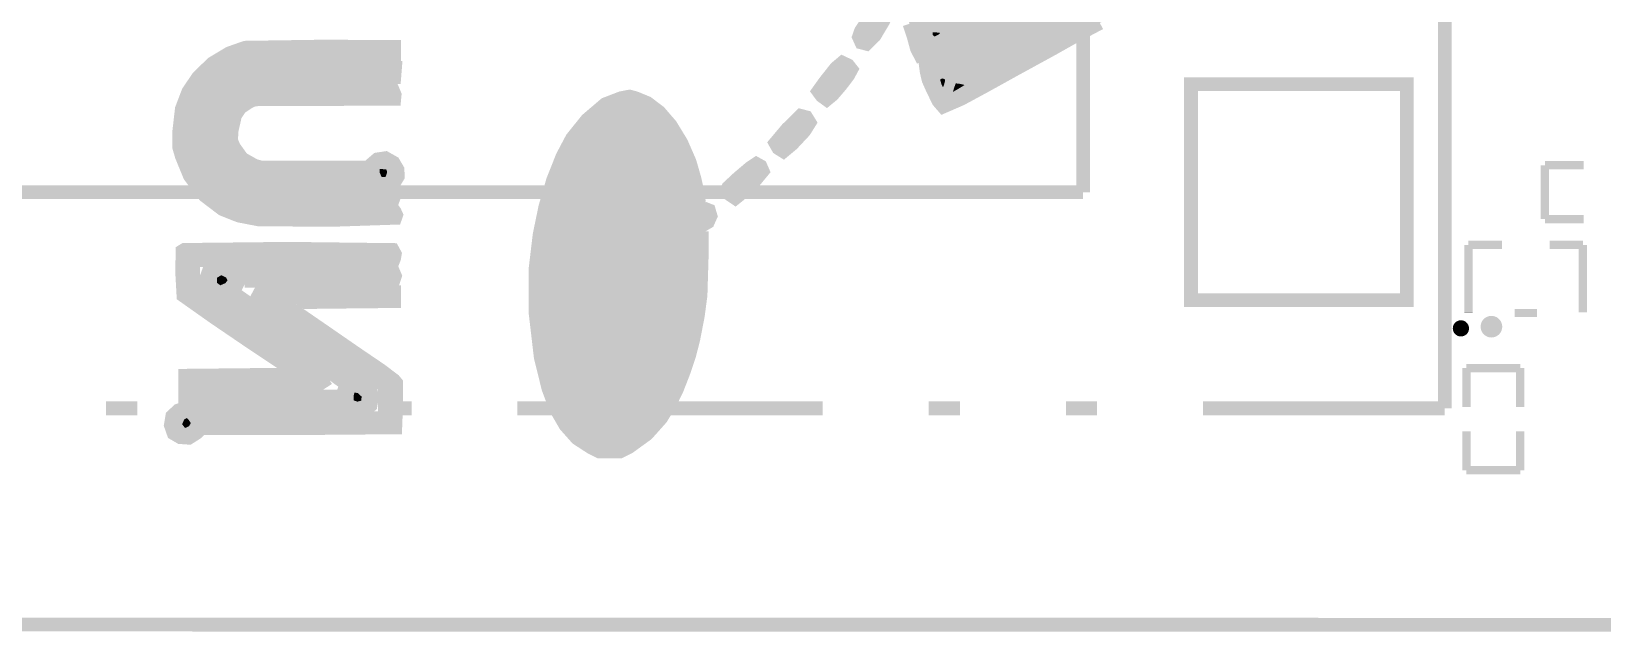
# Model space of a CAD drawing. Header units: millimetres. Extents: x -1.2 to 77.7, y -16.1 to 16.1.
# Drawn here: x 32.02 to 61.11, y -16.13 to -5.03 of the extents above; entities that cross this region are included whole.
import ezdxf

# ---------------------------------------------------------------- set-up
doc = ezdxf.new("R2010")
doc.units = ezdxf.units.MM
doc.header["$MEASUREMENT"] = 0
for name, color, linetype, true_color in [('Board-Outline-Layer', 7, 'Continuous', 0xff00ff), ('Bottom-Silkscreen-Layer', 7, 'Continuous', 0x66cc33), ('Document-Layer', 7, 'Continuous', 0xffffff), ('Top-Silkscreen-Layer', 7, 'Continuous', 0xffcc00)]:
    doc.layers.add(name, color=color, linetype=linetype, true_color=true_color)

msp = doc.modelspace()

# ---------------------------------------------------------------- hatches: boundary and pattern name
at = {"layer": 'Bottom-Silkscreen-Layer'}
for points in [[(60.563, 1.868), (60.484, 1.87), (60.373, 1.906), (60.064, 1.995), (59.779, 2.079), (59.733, 2.094), (59.752, 1.994), (59.869, 1.519), (60.012, 0.963), (60.032, 0.735), (59.977, 0.689), (59.843, 0.754), (59.504, 0.945), (58.999, 1.234), (58.501, 1.533), (58.172, 1.719), (57.995, 1.827), (57.918, 1.941), (57.869, 2.133), (57.656, 2.689), (57.467, 3.175), (57.427, 3.239), (57.304, 3.128), (56.953, 2.728), (56.611, 2.311), (56.513, 2.183), (56.486, 2.015), (56.437, 1.718), (56.367, 1.215), (56.285, 0.583), (56.17, -0.282), (56.062, -1.195), (56.014, -1.628), (55.965, -1.876), (55.939, -1.996), (55.986, -2.043), (56.048, -2.239), (56.086, -2.681), (56.109, -3.061), (56.11, -3.15), (56.057, -3.17), (55.816, -3.261), (55.388, -3.407), (55.147, -3.482), (54.953, -3.334), (54.693, -3.133), (54.628, -3.08), (54.506, -3.129), (54.078, -3.281), (53.702, -3.405), (53.303, -3.513), (52.813, -3.638), (52.608, -3.735), (52.563, -3.808), (52.401, -4.159), (52.203, -4.577), (52.12, -4.701), (51.811, -4.87), (51.309, -5.135), (50.936, -5.345), (50.678, -5.486), (50.202, -5.746), (49.697, -6.026), (49.244, -6.271), (48.91, -6.416), (48.822, -6.314), (48.711, -6.085), (48.638, -5.921), (48.604, -5.778), (48.588, -5.659), (48.709, -5.509), (48.808, -5.353), (48.652, -5.405), (48.486, -5.465), (48.422, -5.342), (48.357, -5.102), (48.284, -4.884), (48.241, -4.713), (48.311, -4.541), (48.382, -4.427), (48.604, -4.08), (48.904, -3.66), (49.157, -3.46), (49.451, -3.279), (49.932, -2.983), (50.46, -2.641), (50.624, -2.528), (50.698, -2.271), (50.918, -1.487), (51.097, -0.867), (51.13, -0.774), (51.371, -0.618), (51.952, -0.247), (52.469, 0.08), (52.818, 0.301), (52.99, 0.41), (52.979, 0.485), (52.932, 0.689), (52.844, 1.005), (52.713, 1.507), (52.633, 1.883), (52.75, 2.251), (52.916, 2.667), (52.958, 2.783), (52.838, 2.762), (52.726, 2.733), (52.685, 2.653), (52.645, 2.572), (52.205, 2.354), (51.727, 2.158), (51.595, 2.446), (51.48, 2.787), (51.518, 3.243), (51.589, 3.698), (51.641, 3.807), (51.811, 3.888), (51.94, 3.933), (51.937, 3.978), (51.861, 4.268), (51.788, 4.567), (51.788, 4.621), (52.122, 4.84), (52.545, 5.124), (52.633, 5.188), (52.968, 5.244), (53.444, 5.323), (53.683, 5.36), (53.839, 5.36), (54.077, 5.066), (54.301, 4.748), (54.345, 4.709), (54.423, 4.734), (54.888, 4.887), (55.405, 5.062), (55.534, 5.108), (55.529, 5.267), (55.486, 5.621), (55.45, 5.815), (55.545, 5.925), (55.74, 6.164), (55.935, 6.32), (56.286, 6.41), (56.642, 6.485), (56.741, 6.496), (56.85, 6.421), (57.257, 6.122), (57.677, 5.82), (57.835, 5.689), (57.972, 5.229), (58.074, 4.822), (58.237, 4.732), (58.778, 4.444), (59.171, 4.245), (59.333, 4.179), (59.562, 4.082), (59.687, 4.014), (59.768, 3.895), (60.014, 3.452), (60.22, 3.085), (60.305, 2.93), (60.479, 2.642), (60.568, 2.502), (60.584, 2.192), (60.6, 1.882)], [(47.799, -4.833), (47.635, -5.108), (47.487, -5.254), (47.394, -5.23), (47.348, -5.128), (47.386, -5.019), (47.529, -4.805), (47.674, -4.602), (47.748, -4.594), (47.824, -4.641), (47.864, -4.691)], [(50.932, -4.833), (49.981, -4.939), (49.455, -5.019), (49.485, -5.248), (49.587, -5.635), (49.655, -5.816), (49.845, -5.731), (50.414, -5.419), (51.071, -5.054), (51.441, -4.857), (51.552, -4.798), (51.466, -4.791)], [(48.781, -5.044), (48.711, -5.044), (48.711, -5.09), (48.752, -5.121), (48.822, -5.084), (48.852, -5.053)], [(38.757, -8.474), (37.589, -8.513), (36.227, -8.504), (35.863, -8.434), (35.558, -8.313), (35.229, -8.063), (34.954, -7.699), (34.805, -7.337), (34.753, -7.161), (34.753, -6.904), (34.804, -6.46), (34.925, -6.143), (35.11, -5.87), (35.374, -5.616), (35.686, -5.43), (35.98, -5.327), (37.425, -5.306), (38.74, -5.313), (38.74, -5.395), (38.74, -5.477), (37.401, -5.49), (35.98, -5.529), (35.827, -5.577), (35.65, -5.652), (35.358, -5.895), (35.108, -6.214), (35.004, -6.459), (34.952, -6.822), (34.979, -7.226), (35.105, -7.566), (35.346, -7.9), (35.613, -8.121), (35.883, -8.247), (36.039, -8.308), (37.378, -8.314), (38.716, -8.321), (38.746, -8.36), (38.775, -8.423)], [(49.099, -5.304), (48.958, -5.49), (48.828, -5.664), (48.868, -5.693), (48.96, -5.722), (49.024, -5.681), (49.06, -5.535), (49.095, -5.383), (49.107, -5.315)], [(49.383, -5.535), (49.304, -5.289), (49.288, -5.36), (49.23, -5.598), (49.188, -5.765), (49.289, -5.791), (49.426, -5.816), (49.462, -5.798)], [(38.72, -8.123), (37.398, -8.127), (36.109, -8.119), (35.975, -8.071), (35.708, -7.943), (35.459, -7.727), (35.276, -7.456), (35.171, -7.179), (35.135, -6.889), (35.169, -6.603), (35.266, -6.334), (35.497, -6.037), (35.818, -5.798), (36.146, -5.706), (37.537, -5.694), (38.754, -5.7), (38.747, -5.787), (38.74, -5.874), (37.389, -5.886), (36.039, -5.898), (35.884, -5.973), (35.618, -6.167), (35.441, -6.431), (35.346, -6.742), (35.316, -6.908), (35.344, -7.07), (35.44, -7.372), (35.631, -7.637), (35.847, -7.809), (36.036, -7.891), (36.133, -7.927), (37.413, -7.937), (38.722, -7.957), (38.752, -8.039)], [(47.147, -5.839), (47.014, -6.014), (46.858, -6.196), (46.751, -6.284), (46.66, -6.218), (46.597, -6.133), (46.722, -5.959), (46.923, -5.705), (47.042, -5.605), (47.146, -5.654), (47.206, -5.73)], [(38.803, -7.714), (38.729, -7.838), (38.57, -7.914), (38.402, -7.888), (38.301, -7.792), (38.274, -7.735), (37.236, -7.735), (36.119, -7.709), (35.968, -7.652), (35.818, -7.543), (35.651, -7.333), (35.534, -7.056), (35.503, -6.911), (35.53, -6.763), (35.609, -6.518), (35.768, -6.314), (36.003, -6.146), (36.133, -6.085), (37.394, -6.078), (38.705, -6.097), (38.747, -6.198), (38.74, -6.272), (37.444, -6.277), (36.147, -6.282), (36.043, -6.331), (35.891, -6.431), (35.791, -6.576), (35.727, -6.858), (35.716, -7.047), (35.769, -7.168), (35.92, -7.38), (36.15, -7.51), (36.281, -7.547), (37.279, -7.547), (38.276, -7.547), (38.315, -7.489), (38.426, -7.394), (38.577, -7.371), (38.724, -7.454), (38.802, -7.587)], [(48.936, -5.909), (48.889, -5.895), (48.852, -5.92), (48.879, -6.01), (48.906, -6.061), (48.924, -6.014), (48.944, -5.939)], [(49.142, -5.987), (49.111, -6.07), (49.09, -6.143), (49.141, -6.116), (49.249, -6.053), (49.305, -6.017), (49.228, -5.997)], [(44.549, -8.553), (44.467, -8.6), (44.436, -8.6), (44.436, -9.175), (44.414, -9.906), (44.364, -10.285), (44.278, -10.729), (44.202, -11.022), (44.111, -11.297), (43.974, -11.648), (43.84, -11.923), (43.683, -12.18), (43.422, -12.473), (43.084, -12.718), (42.921, -12.798), (42.733, -12.799), (42.545, -12.8), (42.391, -12.725), (42.126, -12.553), (41.912, -12.312), (41.739, -12.014), (41.595, -11.628), (41.453, -11.053), (41.357, -10.234), (41.358, -9.407), (41.432, -8.787), (41.537, -8.279), (41.679, -7.788), (41.856, -7.342), (42.035, -7.004), (42.313, -6.66), (42.649, -6.374), (42.946, -6.26), (43.099, -6.231), (43.209, -6.261), (43.425, -6.35), (43.646, -6.516), (43.86, -6.764), (44.057, -7.088), (44.211, -7.439), (44.303, -7.758), (44.364, -8.034), (44.389, -8.227), (44.389, -8.296), (44.463, -8.296), (44.568, -8.337), (44.599, -8.441)], [(44.205, -8.863), (44.186, -8.834), (44.142, -8.866), (44.098, -8.899), (44.126, -9.083), (44.154, -9.497), (44.13, -9.836), (44.081, -10.063), (44.009, -10.342), (43.856, -10.751), (43.672, -11.168), (43.5, -11.472), (43.291, -11.716), (43.077, -11.874), (42.88, -11.937), (42.639, -11.898), (42.356, -11.702), (42.15, -11.445), (42.004, -11.111), (41.866, -10.629), (41.782, -10.068), (41.754, -9.768), (41.781, -9.483), (41.866, -8.902), (41.991, -8.376), (42.086, -8.074), (42.175, -7.875), (42.323, -7.618), (42.527, -7.38), (42.747, -7.218), (43.006, -7.155), (43.245, -7.171), (43.436, -7.28), (43.642, -7.507), (43.803, -7.805), (43.938, -8.214), (44.025, -8.537), (44.038, -8.603), (44.09, -8.587), (44.171, -8.545), (44.199, -8.518), (44.167, -8.319), (44.108, -8.006), (44.013, -7.683), (43.862, -7.3), (43.688, -6.991), (43.5, -6.77), (43.327, -6.642), (43.073, -6.601), (42.897, -6.601), (42.774, -6.665), (42.514, -6.863), (42.283, -7.138), (42.104, -7.454), (41.945, -7.816), (41.825, -8.156), (41.734, -8.534), (41.652, -9.092), (41.617, -9.908), (41.651, -10.66), (41.722, -11.115), (41.809, -11.455), (41.955, -11.803), (42.181, -12.151), (42.448, -12.387), (42.587, -12.472), (42.73, -12.472), (42.991, -12.415), (43.285, -12.182), (43.568, -11.829), (43.77, -11.455), (43.914, -11.115), (44.009, -10.811), (44.071, -10.566), (44.109, -10.355), (44.158, -10.039), (44.199, -9.407), (44.219, -8.928)], [(46.334, -6.869), (46.109, -7.109), (45.948, -7.243), (45.854, -7.184), (45.802, -7.092), (46.019, -6.834), (46.269, -6.588), (46.371, -6.614), (46.432, -6.713)], [(43.62, -7.913), (43.453, -7.681), (43.25, -7.521), (43.055, -7.478), (42.867, -7.513), (42.712, -7.613), (42.541, -7.814), (42.366, -8.106), (42.241, -8.415), (42.149, -8.733), (42.076, -9.134), (42.04, -9.747), (42.075, -10.349), (42.157, -10.741), (42.289, -11.068), (42.468, -11.365), (42.652, -11.558), (42.833, -11.619), (43.028, -11.551), (43.217, -11.393), (43.388, -11.174), (43.473, -11.018), (43.229, -11.003), (42.87, -10.988), (42.679, -10.901), (42.521, -10.722), (42.384, -10.437), (42.302, -10.156), (42.261, -9.829), (42.273, -9.366), (42.361, -8.874), (42.49, -8.504), (42.658, -8.273), (42.827, -8.137), (42.897, -8.1), (43.226, -8.099), (43.634, -8.117), (43.712, -8.137), (43.695, -8.082)], [(45.337, -7.883), (45.057, -8.109), (44.951, -8.037), (44.9, -7.965), (44.929, -7.911), (45.114, -7.739), (45.339, -7.549), (45.447, -7.477), (45.524, -7.52), (45.563, -7.61)], [(38.534, -7.575), (38.47, -7.568), (38.47, -7.637), (38.505, -7.72), (38.577, -7.719), (38.606, -7.644), (38.599, -7.582)], [(43.019, -8.296), (42.866, -8.38), (42.698, -8.608), (42.579, -8.947), (42.512, -9.368), (42.514, -9.834), (42.568, -10.228), (42.667, -10.51), (42.809, -10.708), (42.933, -10.776), (42.98, -10.769), (42.933, -10.665), (42.849, -10.432), (42.779, -10.063), (42.745, -9.618), (42.78, -9.189), (42.875, -8.791), (43.003, -8.483), (43.072, -8.325)], [(43.884, -8.964), (43.814, -8.648), (43.705, -8.453), (43.563, -8.329), (43.446, -8.309), (43.334, -8.391), (43.207, -8.574), (43.096, -8.838), (43.015, -9.15), (42.967, -9.513), (42.978, -9.912), (43.039, -10.251), (43.146, -10.536), (43.285, -10.729), (43.408, -10.776), (43.563, -10.692), (43.717, -10.511), (43.821, -10.25), (43.892, -9.992), (43.916, -9.536)], [(43.789, -9.773), (43.695, -10.026), (43.572, -10.216), (43.427, -10.261), (43.289, -10.207), (43.189, -10.015), (43.127, -9.675), (43.144, -9.311), (43.232, -9.025), (43.364, -8.856), (43.485, -8.811), (43.62, -8.882), (43.739, -9.029), (43.798, -9.169), (43.822, -9.449)], [(38.736, -9.226), (38.724, -9.255), (36.872, -9.255), (35.02, -9.255), (35.013, -9.519), (35.026, -9.812), (35.308, -10.021), (36.074, -10.543), (36.92, -11.118), (37.337, -11.408), (37.408, -11.512), (37.303, -11.58), (36.035, -11.58), (34.864, -11.56), (34.864, -11.478), (34.864, -11.396), (35.919, -11.385), (36.974, -11.373), (36.804, -11.256), (36.381, -10.975), (36.031, -10.741), (35.398, -10.311), (34.834, -9.913), (34.81, -9.483), (34.817, -9.09), (34.853, -9.068), (36.777, -9.047), (38.709, -9.07), (38.75, -9.145)], [(43.512, -9.199), (43.481, -9.157), (43.446, -9.212), (43.38, -9.378), (43.36, -9.688), (43.4, -9.917), (43.429, -9.946), (43.457, -9.899), (43.512, -9.782), (43.541, -9.476)], [(38.721, -9.643), (37.265, -9.647), (35.839, -9.64), (35.839, -9.679), (35.789, -9.78), (35.76, -9.863), (36.238, -10.196), (36.931, -10.671), (37.483, -11.058), (38.023, -11.43), (38.288, -11.612), (38.328, -11.78), (38.299, -11.947), (38.202, -12.034), (38.059, -12.086), (37.897, -12.028), (37.81, -11.97), (36.337, -11.964), (34.864, -11.958), (34.864, -11.876), (34.864, -11.794), (36.313, -11.788), (37.761, -11.782), (37.812, -11.677), (37.847, -11.548), (37.628, -11.387), (37.225, -11.106), (36.673, -10.721), (36.039, -10.287), (35.647, -10.002), (35.494, -9.91), (35.375, -9.864), (35.273, -9.753), (35.259, -9.588), (35.313, -9.44), (35.436, -9.359), (35.557, -9.326), (35.687, -9.386), (35.777, -9.447), (37.224, -9.444), (38.712, -9.456), (38.752, -9.551)], [(35.627, -9.581), (35.536, -9.536), (35.456, -9.583), (35.456, -9.677), (35.517, -9.723), (35.608, -9.685), (35.651, -9.636)], [(38.759, -12.352), (36.95, -12.367), (35.156, -12.367), (35.085, -12.448), (34.934, -12.544), (34.775, -12.532), (34.653, -12.461), (34.6, -12.31), (34.628, -12.144), (34.742, -12.039), (34.883, -11.993), (35.013, -12.026), (35.11, -12.12), (35.142, -12.18), (36.853, -12.18), (38.564, -12.18), (38.563, -11.882), (38.563, -11.583), (38.44, -11.497), (38.129, -11.277), (37.565, -10.89), (36.767, -10.343), (36.276, -9.997), (36.208, -9.944), (36.236, -9.892), (36.264, -9.84), (37.502, -9.846), (38.74, -9.852), (38.74, -9.934), (38.74, -10.016), (37.697, -10.027), (36.654, -10.039), (36.851, -10.173), (37.389, -10.542), (38.009, -10.97), (38.491, -11.297), (38.734, -11.481), (38.775, -11.53), (38.775, -11.933)], [(38.065, -11.716), (38.002, -11.709), (37.987, -11.768), (37.987, -11.851), (38.056, -11.876), (38.126, -11.859), (38.136, -11.783)], [(34.933, -12.217), (34.896, -12.18), (34.849, -12.205), (34.81, -12.293), (34.863, -12.364), (34.939, -12.33), (34.97, -12.271)]]:
    msp.add_hatch(color=256, dxfattribs=at).paths.add_polyline_path(points)

# ---------------------------------------------------------------- linework, layer by layer
at = {"layer": 'Board-Outline-Layer', "const_width": 0.254}
msp.add_lwpolyline([(7, -16), (62, -16.003)], dxfattribs=at)
at = {"layer": 'Bottom-Silkscreen-Layer', "const_width": 0.254}
for points in [[(47.799, -4.833), (47.635, -5.108), (47.487, -5.254), (47.394, -5.23), (47.348, -5.128), (47.386, -5.019), (47.529, -4.805), (47.674, -4.602), (47.748, -4.594), (47.824, -4.641), (47.864, -4.691)], [(48.523, -4.81), (48.476, -4.843), (48.502, -4.943), (48.528, -5.009), (48.547, -4.962), (48.568, -4.862)], [(48.781, -5.044), (48.711, -5.044), (48.711, -5.09), (48.752, -5.121), (48.822, -5.084), (48.852, -5.053)], [(49.383, -5.535), (49.304, -5.289), (49.288, -5.36), (49.23, -5.598), (49.188, -5.765), (49.289, -5.791), (49.426, -5.816), (49.462, -5.798)], [(50.932, -4.833), (49.981, -4.939), (49.455, -5.019), (49.485, -5.248), (49.587, -5.635), (49.655, -5.816), (49.845, -5.731), (50.414, -5.419), (51.071, -5.054), (51.441, -4.857), (51.552, -4.798), (51.466, -4.791)], [(38.757, -8.474), (37.589, -8.513), (36.227, -8.504), (35.863, -8.434), (35.558, -8.313), (35.229, -8.063), (34.954, -7.699), (34.805, -7.337), (34.753, -7.161), (34.753, -6.904), (34.804, -6.46), (34.925, -6.143), (35.11, -5.87), (35.374, -5.616), (35.686, -5.43), (35.98, -5.327), (37.425, -5.306), (38.74, -5.313), (38.74, -5.395), (38.74, -5.477), (37.401, -5.49), (35.98, -5.529), (35.827, -5.577), (35.65, -5.652), (35.358, -5.895), (35.108, -6.214), (35.004, -6.459), (34.952, -6.822), (34.979, -7.226), (35.105, -7.566), (35.346, -7.9), (35.613, -8.121), (35.883, -8.247), (36.039, -8.308), (37.378, -8.314), (38.716, -8.321), (38.746, -8.36), (38.775, -8.423)], [(49.099, -5.304), (48.958, -5.49), (48.828, -5.664), (48.868, -5.693), (48.96, -5.722), (49.024, -5.681), (49.06, -5.535), (49.095, -5.383), (49.107, -5.315)], [(47.147, -5.839), (47.014, -6.014), (46.858, -6.196), (46.751, -6.284), (46.66, -6.218), (46.597, -6.133), (46.722, -5.959), (46.923, -5.705), (47.042, -5.605), (47.146, -5.654), (47.206, -5.73)], [(38.72, -8.123), (37.398, -8.127), (36.109, -8.119), (35.975, -8.071), (35.708, -7.943), (35.459, -7.727), (35.276, -7.456), (35.171, -7.179), (35.135, -6.889), (35.169, -6.603), (35.266, -6.334), (35.497, -6.037), (35.818, -5.798), (36.146, -5.706), (37.537, -5.694), (38.754, -5.7), (38.747, -5.787), (38.74, -5.874), (37.389, -5.886), (36.039, -5.898), (35.884, -5.973), (35.618, -6.167), (35.441, -6.431), (35.346, -6.742), (35.316, -6.908), (35.344, -7.07), (35.44, -7.372), (35.631, -7.637), (35.847, -7.809), (36.036, -7.891), (36.133, -7.927), (37.413, -7.937), (38.722, -7.957), (38.752, -8.039)], [(48.936, -5.909), (48.889, -5.895), (48.852, -5.92), (48.879, -6.01), (48.906, -6.061), (48.924, -6.014), (48.944, -5.939)], [(38.803, -7.714), (38.729, -7.838), (38.57, -7.914), (38.402, -7.888), (38.301, -7.792), (38.274, -7.735), (37.236, -7.735), (36.119, -7.709), (35.968, -7.652), (35.818, -7.543), (35.651, -7.333), (35.534, -7.056), (35.503, -6.911), (35.53, -6.763), (35.609, -6.518), (35.768, -6.314), (36.003, -6.146), (36.133, -6.085), (37.394, -6.078), (38.705, -6.097), (38.747, -6.198), (38.74, -6.272), (37.444, -6.277), (36.147, -6.282), (36.043, -6.331), (35.891, -6.431), (35.791, -6.576), (35.727, -6.858), (35.716, -7.047), (35.769, -7.168), (35.92, -7.38), (36.15, -7.51), (36.281, -7.547), (37.279, -7.547), (38.276, -7.547), (38.315, -7.489), (38.426, -7.394), (38.577, -7.371), (38.724, -7.454), (38.802, -7.587)], [(44.549, -8.553), (44.467, -8.6), (44.436, -8.6), (44.436, -9.175), (44.414, -9.906), (44.364, -10.285), (44.278, -10.729), (44.202, -11.022), (44.111, -11.297), (43.974, -11.648), (43.84, -11.923), (43.683, -12.18), (43.422, -12.473), (43.084, -12.718), (42.921, -12.798), (42.733, -12.799), (42.545, -12.8), (42.391, -12.725), (42.126, -12.553), (41.912, -12.312), (41.739, -12.014), (41.595, -11.628), (41.453, -11.053), (41.357, -10.234), (41.358, -9.407), (41.432, -8.787), (41.537, -8.279), (41.679, -7.788), (41.856, -7.342), (42.035, -7.004), (42.313, -6.66), (42.649, -6.374), (42.946, -6.26), (43.099, -6.231), (43.209, -6.261), (43.425, -6.35), (43.646, -6.516), (43.86, -6.764), (44.057, -7.088), (44.211, -7.439), (44.303, -7.758), (44.364, -8.034), (44.389, -8.227), (44.389, -8.296), (44.463, -8.296), (44.568, -8.337), (44.599, -8.441)], [(49.142, -5.987), (49.111, -6.07), (49.09, -6.143), (49.141, -6.116), (49.249, -6.053), (49.305, -6.017), (49.228, -5.997)], [(44.205, -8.863), (44.186, -8.834), (44.142, -8.866), (44.098, -8.899), (44.126, -9.083), (44.154, -9.497), (44.13, -9.836), (44.081, -10.063), (44.009, -10.342), (43.856, -10.751), (43.672, -11.168), (43.5, -11.472), (43.291, -11.716), (43.077, -11.874), (42.88, -11.937), (42.639, -11.898), (42.356, -11.702), (42.15, -11.445), (42.004, -11.111), (41.866, -10.629), (41.782, -10.068), (41.754, -9.768), (41.781, -9.483), (41.866, -8.902), (41.991, -8.376), (42.086, -8.074), (42.175, -7.875), (42.323, -7.618), (42.527, -7.38), (42.747, -7.218), (43.006, -7.155), (43.245, -7.171), (43.436, -7.28), (43.642, -7.507), (43.803, -7.805), (43.938, -8.214), (44.025, -8.537), (44.038, -8.603), (44.09, -8.587), (44.171, -8.545), (44.199, -8.518), (44.167, -8.319), (44.108, -8.006), (44.013, -7.683), (43.862, -7.3), (43.688, -6.991), (43.5, -6.77), (43.327, -6.642), (43.073, -6.601), (42.897, -6.601), (42.774, -6.665), (42.514, -6.863), (42.283, -7.138), (42.104, -7.454), (41.945, -7.816), (41.825, -8.156), (41.734, -8.534), (41.652, -9.092), (41.617, -9.908), (41.651, -10.66), (41.722, -11.115), (41.809, -11.455), (41.955, -11.803), (42.181, -12.151), (42.448, -12.387), (42.587, -12.472), (42.73, -12.472), (42.991, -12.415), (43.285, -12.182), (43.568, -11.829), (43.77, -11.455), (43.914, -11.115), (44.009, -10.811), (44.071, -10.566), (44.109, -10.355), (44.158, -10.039), (44.199, -9.407), (44.219, -8.928)], [(46.334, -6.869), (46.109, -7.109), (45.948, -7.243), (45.854, -7.184), (45.802, -7.092), (46.019, -6.834), (46.269, -6.588), (46.371, -6.614), (46.432, -6.713)], [(38.534, -7.575), (38.47, -7.568), (38.47, -7.637), (38.505, -7.72), (38.577, -7.719), (38.606, -7.644), (38.599, -7.582)], [(43.62, -7.913), (43.453, -7.681), (43.25, -7.521), (43.055, -7.478), (42.867, -7.513), (42.712, -7.613), (42.541, -7.814), (42.366, -8.106), (42.241, -8.415), (42.149, -8.733), (42.076, -9.134), (42.04, -9.747), (42.075, -10.349), (42.157, -10.741), (42.289, -11.068), (42.468, -11.365), (42.652, -11.558), (42.833, -11.619), (43.028, -11.551), (43.217, -11.393), (43.388, -11.174), (43.473, -11.018), (43.229, -11.003), (42.87, -10.988), (42.679, -10.901), (42.521, -10.722), (42.384, -10.437), (42.302, -10.156), (42.261, -9.829), (42.273, -9.366), (42.361, -8.874), (42.49, -8.504), (42.658, -8.273), (42.827, -8.137), (42.897, -8.1), (43.226, -8.099), (43.634, -8.117), (43.712, -8.137), (43.695, -8.082)], [(45.337, -7.883), (45.057, -8.109), (44.951, -8.037), (44.9, -7.965), (44.929, -7.911), (45.114, -7.739), (45.339, -7.549), (45.447, -7.477), (45.524, -7.52), (45.563, -7.61)], [(43.019, -8.296), (42.866, -8.38), (42.698, -8.608), (42.579, -8.947), (42.512, -9.368), (42.514, -9.834), (42.568, -10.228), (42.667, -10.51), (42.809, -10.708), (42.933, -10.776), (42.98, -10.769), (42.933, -10.665), (42.849, -10.432), (42.779, -10.063), (42.745, -9.618), (42.78, -9.189), (42.875, -8.791), (43.003, -8.483), (43.072, -8.325)], [(43.884, -8.964), (43.814, -8.648), (43.705, -8.453), (43.563, -8.329), (43.446, -8.309), (43.334, -8.391), (43.207, -8.574), (43.096, -8.838), (43.015, -9.15), (42.967, -9.513), (42.978, -9.912), (43.039, -10.251), (43.146, -10.536), (43.285, -10.729), (43.408, -10.776), (43.563, -10.692), (43.717, -10.511), (43.821, -10.25), (43.892, -9.992), (43.916, -9.536)], [(43.789, -9.773), (43.695, -10.026), (43.572, -10.216), (43.427, -10.261), (43.289, -10.207), (43.189, -10.015), (43.127, -9.675), (43.144, -9.311), (43.232, -9.025), (43.364, -8.856), (43.485, -8.811), (43.62, -8.882), (43.739, -9.029), (43.798, -9.169), (43.822, -9.449)], [(38.736, -9.226), (38.724, -9.255), (36.872, -9.255), (35.02, -9.255), (35.013, -9.519), (35.026, -9.812), (35.308, -10.021), (36.074, -10.543), (36.92, -11.118), (37.337, -11.408), (37.408, -11.512), (37.303, -11.58), (36.035, -11.58), (34.864, -11.56), (34.864, -11.478), (34.864, -11.396), (35.919, -11.385), (36.974, -11.373), (36.804, -11.256), (36.381, -10.975), (36.031, -10.741), (35.398, -10.311), (34.834, -9.913), (34.81, -9.483), (34.817, -9.09), (34.853, -9.068), (36.777, -9.047), (38.709, -9.07), (38.75, -9.145)], [(43.512, -9.199), (43.481, -9.157), (43.446, -9.212), (43.38, -9.378), (43.36, -9.688), (43.4, -9.917), (43.429, -9.946), (43.457, -9.899), (43.512, -9.782), (43.541, -9.476)], [(38.721, -9.643), (37.265, -9.647), (35.839, -9.64), (35.839, -9.679), (35.789, -9.78), (35.76, -9.863), (36.238, -10.196), (36.931, -10.671), (37.483, -11.058), (38.023, -11.43), (38.288, -11.612), (38.328, -11.78), (38.299, -11.947), (38.202, -12.034), (38.059, -12.086), (37.897, -12.028), (37.81, -11.97), (36.337, -11.964), (34.864, -11.958), (34.864, -11.876), (34.864, -11.794), (36.313, -11.788), (37.761, -11.782), (37.812, -11.677), (37.847, -11.548), (37.628, -11.387), (37.225, -11.106), (36.673, -10.721), (36.039, -10.287), (35.647, -10.002), (35.494, -9.91), (35.375, -9.864), (35.273, -9.753), (35.259, -9.588), (35.313, -9.44), (35.436, -9.359), (35.557, -9.326), (35.687, -9.386), (35.777, -9.447), (37.224, -9.444), (38.712, -9.456), (38.752, -9.551)], [(35.627, -9.581), (35.536, -9.536), (35.456, -9.583), (35.456, -9.677), (35.517, -9.723), (35.608, -9.685), (35.651, -9.636)], [(38.759, -12.352), (36.95, -12.367), (35.156, -12.367), (35.085, -12.448), (34.934, -12.544), (34.775, -12.532), (34.653, -12.461), (34.6, -12.31), (34.628, -12.144), (34.742, -12.039), (34.883, -11.993), (35.013, -12.026), (35.11, -12.12), (35.142, -12.18), (36.853, -12.18), (38.564, -12.18), (38.563, -11.882), (38.563, -11.583), (38.44, -11.497), (38.129, -11.277), (37.565, -10.89), (36.767, -10.343), (36.276, -9.997), (36.208, -9.944), (36.236, -9.892), (36.264, -9.84), (37.502, -9.846), (38.74, -9.852), (38.74, -9.934), (38.74, -10.016), (37.697, -10.027), (36.654, -10.039), (36.851, -10.173), (37.389, -10.542), (38.009, -10.97), (38.491, -11.297), (38.734, -11.481), (38.775, -11.53), (38.775, -11.933)], [(38.065, -11.716), (38.002, -11.709), (37.987, -11.768), (37.987, -11.851), (38.056, -11.876), (38.126, -11.859), (38.136, -11.783)], [(34.933, -12.217), (34.896, -12.18), (34.849, -12.205), (34.81, -12.293), (34.863, -12.364), (34.939, -12.33), (34.97, -12.271)]]:
    msp.add_lwpolyline(points, close=True, dxfattribs=at)
msp.add_lwpolyline([(51.811, -4.87), (51.309, -5.135), (50.936, -5.345), (50.678, -5.486), (50.202, -5.746), (49.697, -6.026), (49.244, -6.271), (48.91, -6.416), (48.822, -6.314), (48.711, -6.085), (48.638, -5.921), (48.604, -5.778), (48.588, -5.659), (48.709, -5.509), (48.808, -5.353), (48.652, -5.405), (48.486, -5.465), (48.422, -5.342), (48.357, -5.102), (48.284, -4.884)], dxfattribs=at)
at = {"layer": 'Document-Layer', "const_width": 0.2}
msp.add_lwpolyline([(58.965, -10.489, 1), (59.165, -10.489, 1)], format="xyb", close=True, dxfattribs=at)
msp.add_lwpolyline([(58.965, -10.489, 1), (59.165, -10.489, 1)], format="xyb", close=True, dxfattribs=at)
at = {"layer": 'Top-Silkscreen-Layer'}
for points, const_width in [([(58.2, -12), (58.2, 12)], 0.254), ([(58.2, -12), (58.2, 12)], 0.254), ([(51.5, -8), (51.5, -4)], 0.254), ([(51.5, -8), (51.5, -4)], 0.254), ([(60.056, -8.499), (60.056, -7.501)], 0.152), ([(60.056, -7.501), (60.774, -7.501)], 0.152), ([(60.056, -8.499), (60.056, -7.501)], 0.152), ([(60.056, -7.501), (60.774, -7.501)], 0.152), ([(21.5, -8), (51.5, -8)], 0.254), ([(21.5, -8), (51.5, -8)], 0.254), ([(60.774, -8.499), (60.056, -8.499)], 0.152), ([(60.774, -8.499), (60.056, -8.499)], 0.152), ([(59.26, -8.975), (58.64, -8.975)], 0.152), ([(58.64, -8.975), (58.64, -10.215)], 0.152), ([(59.26, -8.975), (58.64, -8.975)], 0.152), ([(58.64, -8.975), (58.64, -10.215)], 0.152), ([(60.76, -8.975), (60.143, -8.975)], 0.152), ([(60.76, -8.975), (60.143, -8.975)], 0.152), ([(60.76, -8.975), (60.76, -10.225)], 0.152), ([(60.76, -8.975), (60.76, -10.225)], 0.152), ([(58.64, -10.215), (58.64, -10.225)], 0.152), ([(58.64, -10.215), (58.64, -10.225)], 0.152), ([(59.493, -10.235), (59.907, -10.235)], 0.152), ([(59.493, -10.235), (59.907, -10.235)], 0.152), ([(59.599, -11.256), (58.602, -11.256)], 0.152), ([(58.602, -11.256), (58.602, -11.974)], 0.152), ([(59.599, -11.256), (58.602, -11.256)], 0.152), ([(58.602, -11.256), (58.602, -11.974)], 0.152), ([(59.599, -11.974), (59.599, -11.256)], 0.152), ([(59.599, -11.974), (59.599, -11.256)], 0.152), ([(33.401, -12), (33.979, -12)], 0.254), ([(33.401, -12), (33.979, -12)], 0.254), ([(35.941, -12), (36.519, -12)], 0.254), ([(35.941, -12), (36.519, -12)], 0.254), ([(38.481, -12), (39.059, -12)], 0.254), ([(38.481, -12), (39.059, -12)], 0.254), ([(41.021, -12), (46.679, -12)], 0.254), ([(41.021, -12), (46.679, -12)], 0.254), ([(48.641, -12), (49.219, -12)], 0.254), ([(48.641, -12), (49.219, -12)], 0.254), ([(51.181, -12), (51.759, -12)], 0.254), ([(51.181, -12), (51.759, -12)], 0.254), ([(53.721, -12), (58.2, -12)], 0.254), ([(53.721, -12), (58.2, -12)], 0.254), ([(58.602, -13.144), (58.602, -12.426)], 0.152), ([(58.602, -13.144), (58.602, -12.426)], 0.152), ([(59.599, -12.426), (59.599, -13.144)], 0.152), ([(59.599, -12.426), (59.599, -13.144)], 0.152), ([(59.599, -13.144), (58.602, -13.144)], 0.152), ([(59.599, -13.144), (58.602, -13.144)], 0.152)]:
    msp.add_lwpolyline(points, dxfattribs=dict(at, const_width=const_width))
at = {"layer": 'Top-Silkscreen-Layer', "const_width": 0.254}
msp.add_lwpolyline([(57.5, -10), (53.5, -10), (53.5, -6), (57.5, -6)], close=True, dxfattribs=at)
msp.add_lwpolyline([(57.5, -10), (53.5, -10), (53.5, -6), (57.5, -6)], close=True, dxfattribs=at)
at = {"layer": 'Top-Silkscreen-Layer', "const_width": 0.15}
msp.add_lwpolyline([(58.425, -10.52, 1), (58.575, -10.52), (58.575, -10.52, 1), (58.425, -10.52)], format="xyb", dxfattribs=at)
msp.add_lwpolyline([(58.425, -10.52, 1), (58.575, -10.52), (58.575, -10.52, 1), (58.425, -10.52)], format="xyb", dxfattribs=at)

doc.saveas('drawing.dxf')
